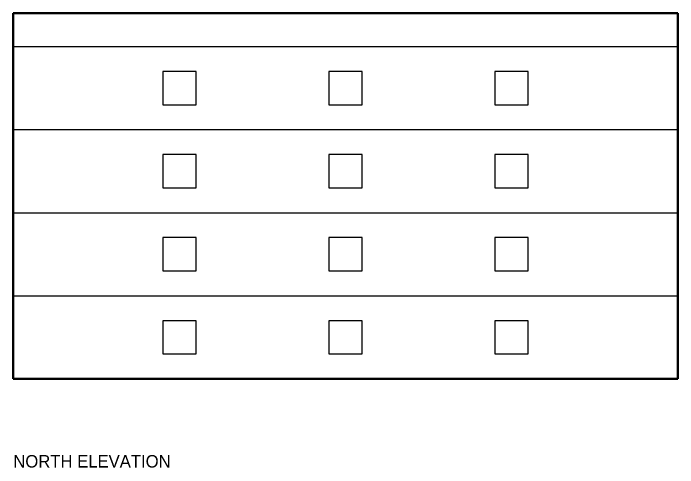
# Model space of a CAD drawing. Header units: millimetres. Extents: x -115 to 209599, y -4269 to 24115.
# Drawn here: x 144000 to 168000, y -3206 to 13200 of the extents above; entities that cross this region are included whole.
import ezdxf

# ---------------------------------------------------------------- set-up
doc = ezdxf.new("R2010")
doc.units = ezdxf.units.MM
for name, color, linetype in [('TEXT', 6, 'CONTINUOUS'), ('WALL', 4, 'CONTINUOUS'), ('WIND', 2, 'CONTINUOUS')]:
    doc.layers.add(name, color=color, linetype=linetype)

msp = doc.modelspace()

# ---------------------------------------------------------------- linework, layer by layer
at = {"layer": 'WALL', "lineweight": 50}
for p, q in [((168000, 13200), (144000, 13200)), ((144000, 13200), (144000, 0)), ((168000, 0), (168000, 13200)), ((144000, 0), (168000, 0))]:
    msp.add_line(p, q, dxfattribs=at)
at = {"layer": 'WALL'}
for p, q in [((144000, 12000), (168000, 12000)), ((144000, 9000), (168000, 9000)), ((144000, 6000), (168000, 6000)), ((144000, 3000), (168000, 3000)), ((144000, 0), (168000, 0))]:
    msp.add_line(p, q, dxfattribs=at)
at = {"layer": 'WIND'}
for points in [[(149400, 9900), (150600, 9900), (150600, 11100), (149400, 11100)], [(155400, 9900), (156600, 9900), (156600, 11100), (155400, 11100)], [(161400, 9900), (162600, 9900), (162600, 11100), (161400, 11100)], [(149400, 6900), (150600, 6900), (150600, 8100), (149400, 8100)], [(155400, 6900), (156600, 6900), (156600, 8100), (155400, 8100)], [(161400, 6900), (162600, 6900), (162600, 8100), (161400, 8100)], [(149400, 3900), (150600, 3900), (150600, 5100), (149400, 5100)], [(155400, 3900), (156600, 3900), (156600, 5100), (155400, 5100)], [(161400, 3900), (162600, 3900), (162600, 5100), (161400, 5100)], [(149400, 900), (150600, 900), (150600, 2100), (149400, 2100)], [(155400, 900), (156600, 900), (156600, 2100), (155400, 2100)], [(161400, 900), (162600, 900), (162600, 2100), (161400, 2100)]]:
    msp.add_lwpolyline(points, close=True, dxfattribs=at)

# ---------------------------------------------------------------- texts
at = {"layer": 'TEXT'}
msp.add_text('NORTH ELEVATION', height=450, dxfattribs=at).set_placement((144000, -3200))

doc.saveas('drawing.dxf')
